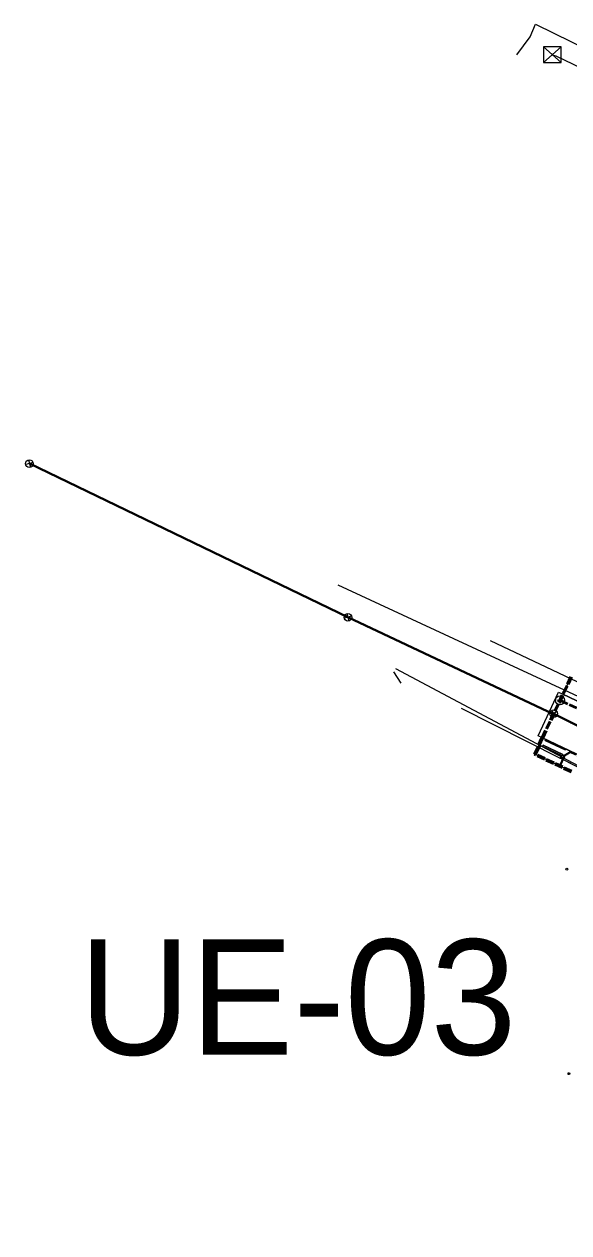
# Model space of a CAD drawing. Header units: metres. Extents: x 105014 to 106600, y 111320 to 118425.
# Drawn here: x 105728.7 to 105813.7, y 114351.1 to 114539.7 of the extents above; entities that cross this region are included whole.
import ezdxf
from ezdxf.enums import TextEntityAlignment as Align

# ---------------------------------------------------------------- set-up
doc = ezdxf.new("R2010")
doc.units = ezdxf.units.M
doc.linetypes.add('DASHDOT', pattern=[3.556, 2.54, -0.508, 0, -0.508])
doc.linetypes.add('DASHED', pattern=[1.524, 1.27, -0.254])
for name, color, linetype, lineweight in [('00-BASE-LIMITE', 7, 'DASHED', 50), ('00-BASE-UE', 42, 'DASHED', 25), ('10-PAV-BOCACALLE', 9, 'CONTINUOUS', 13), ('20-EP-ZONA-DURA', 253, 'CONTINUOUS', 13), ('20-EP-ZONA-VERDE', 84, 'CONTINUOUS', 13), ('30-RED-ENEL-NODOS', 11, 'CONTINUOUS', 13), ('30-RED-ETB-CAMARA', 151, 'CONTINUOUS', 13), ('30-RED-ETB-EXIST', 145, 'CONTINUOUS', 13), ('30-RED-VANTI-EXIST', 52, 'CONTINUOUS', 13), ('30-RED-VANTI-PROY', 2, 'DASHED', 25), ('30-RED-VANTI-RETIRO', 8, 'DASHDOT', 13), ('35-RH-ACUE-MENOR-EXIST', 151, 'CONTINUOUS', 13), ('35-RH-PLUV-COLECTOR', 96, 'CONTINUOUS', 30), ('35-RH-PLUV-NODOS', 94, 'CONTINUOUS', 13), ('35-RH-PLUV-RETIRO', 8, 'DASHDOT', 13), ('36-RH-SAN-COLECTOR-PROY', 6, 'DASHED', 35), ('36-RH-SAN-POZOS', 216, 'CONTINUOUS', 13), ('40-ROT-UE', 7, 'CONTINUOUS', 25)]:
    doc.layers.add(name, color=color, linetype=linetype, lineweight=lineweight)

# ---------------------------------------------------------------- blocks, each defined once
blk = doc.blocks.new('CAM_ETB_T_14')
for p, q in [((-1.39, -1.22), (1.39, 1.22)), ((-1.39, 1.22), (1.39, -1.22))]:
    blk.add_line(p, q)
blk.add_lwpolyline([(-1.39, -1.22), (1.39, -1.22), (1.39, 1.22), (-1.39, 1.22)], close=True)
blk = doc.blocks.new('POSTE')
blk.add_circle((0, 0), 0.15)
blk = doc.blocks.new('POZO_SAN')
for p, q in [((-0.5, 0), (0.5, 0)), ((0, -0.5), (0, 0.5))]:
    blk.add_line(p, q)
blk.add_circle((0, 0), 0.7)
blk = doc.blocks.new('POZO_PLUV')
for p, q in [((-0.42, -0.42), (0.42, 0.42)), ((-0.42, 0.42), (0.42, -0.42))]:
    blk.add_line(p, q)
blk.add_circle((0, 0), 0.6)

msp = doc.modelspace()

# ---------------------------------------------------------------- linework, layer by layer
at = {"layer": '00-BASE-LIMITE'}
msp.add_lwpolyline([(105814.0771, 114423.0939), (105808.3425, 114425.7945), (105809.5591, 114428.3559), (105812.8459, 114435.3193), (105814.0687, 114437.8517)], dxfattribs=at)
at = {"layer": '00-BASE-UE'}
msp.add_lwpolyline([(105814.0771, 114423.0939), (105808.3425, 114425.7945), (105809.5591, 114428.3559), (105812.8459, 114435.3193), (105814.0687, 114437.8517)], dxfattribs=at)
at = {"layer": '10-PAV-BOCACALLE'}
msp.add_lwpolyline([(105827.6133, 114419.7817), (105809.5592, 114428.356), (105808.8934, 114428.6719), (105808.8934, 114428.6719), (105812.0776, 114435.4631), (105812.7607, 114435.1383), (105822.2785, 114430.6181)], dxfattribs=at)
at = {"layer": '20-EP-ZONA-DURA'}
for points in [[(105822.2785, 114430.6181), (105812.7605, 114435.1384), (105812.8459, 114435.3193), (105814.0687, 114437.8517)], [(105814.0771, 114423.0939), (105812.3233, 114423.9198), (105813.0187, 114425.3843), (105812.9285, 114425.4273), (105812.2328, 114423.9624), (105808.6139, 114425.6667), (105809.3153, 114427.1433), (105809.2249, 114427.1863), (105808.5236, 114425.7092), (105808.3425, 114425.7945), (105809.5591, 114428.3559), (105810.1011, 114428.0985), (105810.0151, 114427.9179), (105813.0865, 114426.4593), (105813.1723, 114426.6399), (105827.6133, 114419.7817)]]:
    msp.add_lwpolyline(points, dxfattribs=at)
msp.add_lwpolyline([(105812.7433, 114425.7367), (105809.6719, 114427.1953), (105809.5863, 114427.0145), (105812.6575, 114425.5559), (105812.7433, 114425.7367)], close=True, dxfattribs=at)
at = {"layer": '20-EP-ZONA-VERDE'}
for points in [[(105809.3153, 114427.1433), (105808.6135, 114425.6659), (105808.5233, 114425.7087), (105809.2249, 114427.1863), (105809.3153, 114427.1433)], [(105812.7433, 114425.7367), (105812.6575, 114425.5559), (105809.5863, 114427.0145), (105809.6719, 114427.1953), (105812.7433, 114425.7367)], [(105813.1723, 114426.6399), (105813.0865, 114426.4593), (105810.0151, 114427.9179), (105810.1011, 114428.0985), (105813.1723, 114426.6399)], [(105813.0187, 114425.3843), (105812.3233, 114423.9199), (105812.2329, 114423.9627), (105812.9285, 114425.4273), (105813.0187, 114425.3843)]]:
    msp.add_lwpolyline(points, close=True, dxfattribs=at)
at = {"layer": '30-RED-ETB-EXIST'}
for points in [[(105811.11, 114534.893), (105811.657, 114534.696), (105844.318, 114519.017), (105844.912, 114518.856)], [(105787.531, 114436.869), (105786.401, 114438.659)], [(105786.623, 114439.131), (105831.397, 114415.329), (105831.888, 114415.268), (105831.962, 114415.438)]]:
    msp.add_lwpolyline(points, dxfattribs=at)
at = {"layer": '30-RED-VANTI-EXIST'}
for points in [[(105801.4249, 114443.5047), (105816.8938, 114436.1786)], [(105812.3055, 114425.1803), (105796.9579, 114432.8941)], [(105812.3055, 114425.1803), (105812.3675, 114425.1489)], [(105812.3675, 114425.1489), (105831.9269, 114415.2545), (105830.5035, 114382.0497), (105829.9055, 114357.6747), (105829.7673, 114351.1296)]]:
    msp.add_lwpolyline(points, dxfattribs=at)
at = {"layer": '30-RED-VANTI-PROY'}
for points in [[(105812.3675, 114425.1489), (105812.3411, 114425.1321)], [(105829.7673, 114351.1296), (105830.3593, 114356.0471), (105831.6493, 114371.9149), (105833.2059, 114392.3481), (105832.7805, 114399.8163), (105833.8313, 114412.4453), (105832.8829, 114415.8207), (105831.3303, 114417.2693), (105829.8477, 114418.3869), (105813.8829, 114426.1147), (105812.3675, 114425.1489)]]:
    msp.add_lwpolyline(points, dxfattribs=at)
at = {"layer": '30-RED-VANTI-RETIRO'}
for points in [[(105812.3055, 114425.1803), (105812.3675, 114425.1489)], [(105812.3675, 114425.1489), (105831.9269, 114415.2545), (105830.5035, 114382.0497), (105829.9055, 114357.6747), (105829.7673, 114351.1296)]]:
    msp.add_lwpolyline(points, dxfattribs=at)
at = {"layer": '35-RH-ACUE-MENOR-EXIST'}
for points in [[(105805.59, 114534.88), (105807.66, 114537.68), (105808.51, 114539.66)], [(105805.59, 114534.88), (105807.66, 114537.68), (105808.51, 114539.66)], [(105805.59, 114534.88), (105807.66, 114537.68), (105808.51, 114539.66)], [(105805.59, 114534.88), (105807.66, 114537.68), (105808.51, 114539.66)], [(105808.51, 114539.66), (105841.76, 114523.32)], [(105808.51, 114539.66), (105841.76, 114523.32)], [(105808.51, 114539.66), (105841.76, 114523.32)], [(105808.51, 114539.66), (105841.76, 114523.32)], [(105837.23, 114429.93), (105835.19, 114430.35), (105832.79, 114430.84), (105826.0298, 114429.751), (105777.69, 114452.14)]]:
    msp.add_lwpolyline(points, dxfattribs=at)
at = {"layer": '35-RH-PLUV-COLECTOR'}
for points in [[(105729.541, 114471.11), (105779.221, 114447.149)], [(105779.221, 114447.149), (105811.2825, 114432.0072)], [(105842.1981, 114416.5642), (105811.3263, 114432.0999)], [(105842.1981, 114416.5642), (105811.3263, 114432.0999)]]:
    msp.add_lwpolyline(points, dxfattribs=at)
at = {"layer": '35-RH-PLUV-RETIRO'}
msp.add_lwpolyline([(105811.2825, 114432.0072), (105840.6676, 114418.1295)], dxfattribs=at)
at = {"layer": '36-RH-SAN-COLECTOR-PROY'}
msp.add_lwpolyline([(105839.7584, 114421.3018), (105812.3153, 114434.195)], dxfattribs=at)

# ---------------------------------------------------------------- block references
at = {"layer": '30-RED-ENEL-NODOS'}
for p, rotation in [((105813.3662, 114407.844), 56.6), ((105813.704, 114375.9574), 77)]:
    msp.add_blockref('POSTE', p, dxfattribs=dict(at, rotation=rotation))
at = {"layer": '30-RED-ETB-CAMARA'}
msp.add_blockref('CAM_ETB_T_14', (105811.11, 114534.893), dxfattribs=at)
at = {"layer": '35-RH-PLUV-NODOS'}
for p, rotation in [((105729.541, 114471.11), 240), ((105779.221, 114447.149), 240), ((105811.3263, 114432.0999), 260), ((105811.3263, 114432.0999), 260)]:
    msp.add_blockref('POZO_PLUV', p, dxfattribs=dict(at, rotation=rotation))
at = {"layer": '36-RH-SAN-POZOS', "rotation": 264}
msp.add_blockref('POZO_SAN', (105812.3115, 114434.1968), dxfattribs=at)

# ---------------------------------------------------------------- texts
at = {"layer": '40-ROT-UE'}
msp.add_text('UE-03  (14090.0)', height=18, dxfattribs=at).set_placement((105829.5992, 114387.9012), align=Align.MIDDLE_CENTER)

doc.saveas('drawing.dxf')
